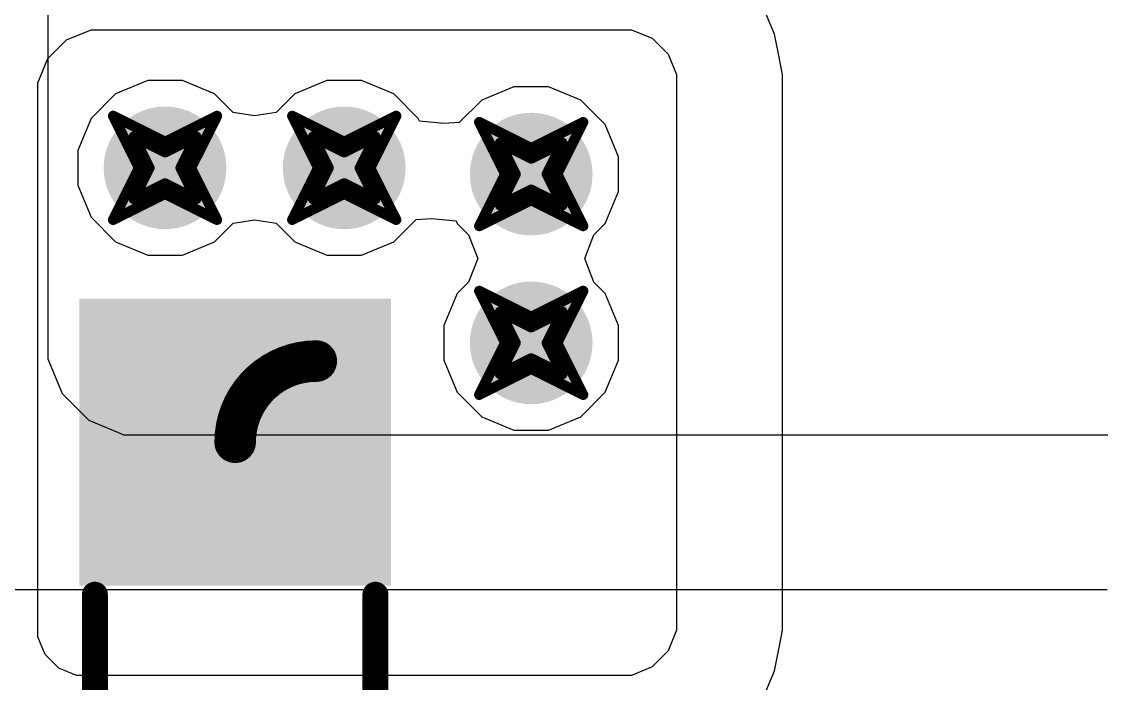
# Model space of a CAD drawing. Header units: inches. Extents: x -2 to 5376, y -4 to 5426.
# Drawn here: x 123.47 to 128.75, y 22.5 to 25.74 of the extents above; entities that cross this region are included whole.
import ezdxf

# ---------------------------------------------------------------- set-up
doc = ezdxf.new("R2010")
doc.units = ezdxf.units.IN
for name, color, linetype in [('Bottom Layer', 5, 'Continuous'), ('Drill Drawing', 1, 'Continuous'), ('Layer 1', 16, 'Continuous'), ('Layer 2', 76, 'Continuous'), ('Top Layer', 1, 'Continuous'), ('Top Overlay', 2, 'Continuous'), ('Top Paste', 8, 'Continuous'), ('Top Solder', 216, 'Continuous'), ('Via Holes', 16, 'Continuous')]:
    doc.layers.add(name, color=color, linetype=linetype)

# ---------------------------------------------------------------- blocks, each defined once
blk = doc.blocks.new('I___0805_257')
at = {"layer": 'Top Layer'}
for points in [[(-1.6, 0.66), (-0.4, 0.66), (-0.4, -0.66), (-1.6, -0.66)], [(0.4, 0.66), (1.6, 0.66), (1.6, -0.66), (0.4, -0.66)]]:
    blk.add_hatch(color=1, dxfattribs=at).paths.add_polyline_path(points)
at = {"layer": 'Top Paste'}
for points in [[(-1.6, 0.66), (-0.4, 0.66), (-0.4, -0.66), (-1.6, -0.66)], [(0.4, 0.66), (1.6, 0.66), (1.6, -0.66), (0.4, -0.66)]]:
    blk.add_hatch(color=8, dxfattribs=at).paths.add_polyline_path(points)
at = {"layer": 'Top Solder'}
for points in [[(-1.7016, 0.7616), (-0.2984, 0.7616), (-0.2984, -0.7616), (-1.7016, -0.7616)], [(0.2984, 0.7616), (1.7016, 0.7616), (1.7016, -0.7616), (0.2984, -0.7616)]]:
    blk.add_hatch(color=216, dxfattribs=at).paths.add_polyline_path(points)
at = {"layer": 'Top Overlay'}
for points in [[(0.254, 0.6858, 0.127, 0.127, 0), (-0.254, 0.6858, 0.127, 0.127, 0)], [(0.254, -0.6858, 0.127, 0.127, 0), (-0.254, -0.6858, 0.127, 0.127, 0)]]:
    blk.add_lwpolyline(points, format="xyseb", dxfattribs=at)
for points in [[(-0.2858, 0.6858, 0.0635, 0.0635, 1), (-0.2223, 0.6858, 0.0635, 0.0635, 1)], [(0.2222, 0.6858, 0.0635, 0.0635, 1), (0.2857, 0.6858, 0.0635, 0.0635, 1)], [(-0.2858, -0.6858, 0.0635, 0.0635, 1), (-0.2223, -0.6858, 0.0635, 0.0635, 1)], [(0.2222, -0.6858, 0.0635, 0.0635, 1), (0.2857, -0.6858, 0.0635, 0.0635, 1)]]:
    blk.add_lwpolyline(points, format="xyseb", close=True, dxfattribs=at)

msp = doc.modelspace()

# ---------------------------------------------------------------- hatches: boundary and pattern name
at = {"layer": 'Bottom Layer'}
h = msp.add_hatch(color=5, dxfattribs=at)
edge = h.paths.add_edge_path()
edge.add_arc((124.168, 25.0242), 0.3, 0, 360)
h = msp.add_hatch(color=5, dxfattribs=at)
edge = h.paths.add_edge_path()
edge.add_arc((125.0442, 25.0242), 0.3, 0, 360)
h = msp.add_hatch(color=5, dxfattribs=at)
edge = h.paths.add_edge_path()
edge.add_arc((125.9586, 24.9936), 0.3, 0, 360)
h = msp.add_hatch(color=5, dxfattribs=at)
edge = h.paths.add_edge_path()
edge.add_arc((125.9586, 24.1682), 0.3, 0, 360)
at = {"layer": 'Layer 1'}
h = msp.add_hatch(color=16, dxfattribs=at)
edge = h.paths.add_edge_path()
edge.add_arc((124.168, 25.0242), 0.3, 0, 360)
h = msp.add_hatch(color=16, dxfattribs=at)
edge = h.paths.add_edge_path()
edge.add_arc((125.0442, 25.0242), 0.3, 0, 360)
h = msp.add_hatch(color=16, dxfattribs=at)
edge = h.paths.add_edge_path()
edge.add_arc((125.9586, 24.9936), 0.3, 0, 360)
h = msp.add_hatch(color=16, dxfattribs=at)
edge = h.paths.add_edge_path()
edge.add_arc((125.9586, 24.1682), 0.3, 0, 360)
at = {"layer": 'Layer 2'}
h = msp.add_hatch(color=76, dxfattribs=at)
edge = h.paths.add_edge_path()
edge.add_arc((124.168, 25.0242), 0.3, 0, 360)
h = msp.add_hatch(color=76, dxfattribs=at)
edge = h.paths.add_edge_path()
edge.add_arc((125.0442, 25.0242), 0.3, 0, 360)
h = msp.add_hatch(color=76, dxfattribs=at)
edge = h.paths.add_edge_path()
edge.add_arc((125.9586, 24.9936), 0.3, 0, 360)
h = msp.add_hatch(color=76, dxfattribs=at)
edge = h.paths.add_edge_path()
edge.add_arc((125.9586, 24.1682), 0.3, 0, 360)
at = {"layer": 'Top Layer'}
h = msp.add_hatch(color=1, dxfattribs=at)
edge = h.paths.add_edge_path()
edge.add_arc((124.168, 25.0242), 0.3, 0, 360)
h = msp.add_hatch(color=1, dxfattribs=at)
edge = h.paths.add_edge_path()
edge.add_arc((125.0442, 25.0242), 0.3, 0, 360)
h = msp.add_hatch(color=1, dxfattribs=at)
edge = h.paths.add_edge_path()
edge.add_arc((125.9586, 24.9936), 0.3, 0, 360)
h = msp.add_hatch(color=1, dxfattribs=at)
edge = h.paths.add_edge_path()
edge.add_arc((125.9586, 24.1682), 0.3, 0, 360)
at = {"layer": 'Via Holes'}
h = msp.add_hatch(color=7, dxfattribs=at)
edge = h.paths.add_edge_path()
edge.add_arc((124.168, 25.0242), 0.15, 0, 360)
h = msp.add_hatch(color=7, dxfattribs=at)
edge = h.paths.add_edge_path()
edge.add_arc((125.0442, 25.0242), 0.15, 0, 360)
h = msp.add_hatch(color=7, dxfattribs=at)
edge = h.paths.add_edge_path()
edge.add_arc((125.9586, 24.9936), 0.15, 0, 360)
h = msp.add_hatch(color=7, dxfattribs=at)
edge = h.paths.add_edge_path()
edge.add_arc((125.9586, 24.1682), 0.15, 0, 360)

# ---------------------------------------------------------------- linework, layer by layer
at = {"layer": 'Bottom Layer'}
for p, q in [((124.0831, 25.4512), (123.9261, 25.3862)), ((124.2529, 25.4512), (124.0831, 25.4512)), ((124.4099, 25.3862), (124.2529, 25.4512)), ((124.9593, 25.4512), (124.8023, 25.3862)), ((125.1291, 25.4512), (124.9593, 25.4512)), ((125.2861, 25.3862), (125.1291, 25.4512)), ((125.8737, 25.4206), (125.7167, 25.3556)), ((126.0435, 25.4206), (125.8737, 25.4206)), ((126.2005, 25.3556), (126.0435, 25.4206)), ((123.9261, 25.3862), (123.806, 25.2661)), ((124.5015, 25.2945), (124.4099, 25.3862)), ((124.8023, 25.3862), (124.7107, 25.2945)), ((125.4062, 25.2661), (125.2861, 25.3862)), ((125.7167, 25.3556), (125.607, 25.2459)), ((126.3206, 25.2355), (126.2005, 25.3556)), ((124.6061, 25.2781), (124.5015, 25.2945)), ((124.7107, 25.2945), (124.6061, 25.2781)), ((123.806, 25.2661), (123.741, 25.1091)), ((125.4115, 25.2532), (125.4062, 25.2661)), ((125.5314, 25.2417), (125.4115, 25.2532)), ((125.607, 25.2459), (125.5314, 25.2417)), ((126.3856, 25.0785), (126.3206, 25.2355)), ((123.741, 25.1091), (123.741, 24.9393)), ((126.3856, 24.9087), (126.3856, 25.0785)), ((123.741, 24.9393), (123.806, 24.7823)), ((126.3206, 24.7517), (126.3856, 24.9087)), ((123.806, 24.7823), (123.9261, 24.6622)), ((124.5015, 24.7539), (124.6061, 24.7703)), ((124.6061, 24.7703), (124.7107, 24.7539)), ((125.2861, 24.6622), (125.3958, 24.7719)), ((125.3958, 24.7719), (125.4714, 24.7761)), ((125.4714, 24.7761), (125.5913, 24.7646)), ((124.4099, 24.6622), (124.5015, 24.7539)), ((124.7107, 24.7539), (124.8023, 24.6622)), ((125.5913, 24.7646), (125.5966, 24.7517)), ((125.5966, 24.7517), (125.6524, 24.696)), ((126.2648, 24.696), (126.3206, 24.7517)), ((123.9261, 24.6622), (124.0831, 24.5972)), ((124.2529, 24.5972), (124.4099, 24.6622)), ((124.8023, 24.6622), (124.9593, 24.5972)), ((125.1291, 24.5972), (125.2861, 24.6622)), ((125.6524, 24.696), (125.697, 24.5809)), ((126.2202, 24.5809), (126.2648, 24.696)), ((124.0831, 24.5972), (124.2529, 24.5972)), ((124.9593, 24.5972), (125.1291, 24.5972)), ((125.697, 24.5809), (125.6524, 24.4658)), ((126.2648, 24.4658), (126.2202, 24.5809)), ((125.6524, 24.4658), (125.5966, 24.4101)), ((126.3206, 24.4101), (126.2648, 24.4658)), ((125.5966, 24.4101), (125.5316, 24.2531)), ((126.3856, 24.2531), (126.3206, 24.4101)), ((125.5316, 24.2531), (125.5316, 24.0833)), ((126.3856, 24.0833), (126.3856, 24.2531)), ((125.5316, 24.0833), (125.5966, 23.9263)), ((126.3206, 23.9263), (126.3856, 24.0833)), ((125.5966, 23.9263), (125.7167, 23.8062)), ((126.2005, 23.8062), (126.3206, 23.9263)), ((125.7167, 23.8062), (125.8737, 23.7412)), ((126.0435, 23.7412), (126.2005, 23.8062)), ((125.8737, 23.7412), (126.0435, 23.7412))]:
    msp.add_line(p, q, dxfattribs=at)
at = {"layer": 'Drill Drawing'}
for points in [[(123.914, 25.2782, 0.0508, 0.0508, 0), (124.168, 25.1512, 0.0508, 0.0508, 0)], [(123.914, 25.2782, 0.0508, 0.0508, 0), (124.041, 25.0242, 0.0508, 0.0508, 0)], [(124.168, 25.1512, 0.0508, 0.0508, 0), (124.422, 25.2782, 0.0508, 0.0508, 0)], [(124.295, 25.0242, 0.0508, 0.0508, 0), (124.422, 25.2782, 0.0508, 0.0508, 0)], [(124.7902, 25.2782, 0.0508, 0.0508, 0), (125.0442, 25.1512, 0.0508, 0.0508, 0)], [(124.7902, 25.2782, 0.0508, 0.0508, 0), (124.9172, 25.0242, 0.0508, 0.0508, 0)], [(125.0442, 25.1512, 0.0508, 0.0508, 0), (125.2982, 25.2782, 0.0508, 0.0508, 0)], [(125.1712, 25.0242, 0.0508, 0.0508, 0), (125.2982, 25.2782, 0.0508, 0.0508, 0)], [(125.7046, 25.2476, 0.0508, 0.0508, 0), (125.9586, 25.1206, 0.0508, 0.0508, 0)], [(125.7046, 25.2476, 0.0508, 0.0508, 0), (125.8316, 24.9936, 0.0508, 0.0508, 0)], [(125.9586, 25.1206, 0.0508, 0.0508, 0), (126.2126, 25.2476, 0.0508, 0.0508, 0)], [(126.0856, 24.9936, 0.0508, 0.0508, 0), (126.2126, 25.2476, 0.0508, 0.0508, 0)], [(124.0156, 25.1766, 0.0508, 0.0508, 0), (124.168, 25.1004, 0.0508, 0.0508, 0)], [(124.0156, 25.1766, 0.0508, 0.0508, 0), (124.0918, 25.0242, 0.0508, 0.0508, 0)], [(124.168, 25.1004, 0.0508, 0.0508, 0), (124.3204, 25.1766, 0.0508, 0.0508, 0)], [(124.2442, 25.0242, 0.0508, 0.0508, 0), (124.3204, 25.1766, 0.0508, 0.0508, 0)], [(124.8918, 25.1766, 0.0508, 0.0508, 0), (125.0442, 25.1004, 0.0508, 0.0508, 0)], [(124.8918, 25.1766, 0.0508, 0.0508, 0), (124.968, 25.0242, 0.0508, 0.0508, 0)], [(125.0442, 25.1004, 0.0508, 0.0508, 0), (125.1966, 25.1766, 0.0508, 0.0508, 0)], [(125.1204, 25.0242, 0.0508, 0.0508, 0), (125.1966, 25.1766, 0.0508, 0.0508, 0)], [(125.8062, 25.146, 0.0508, 0.0508, 0), (125.9586, 25.0698, 0.0508, 0.0508, 0)], [(125.8062, 25.146, 0.0508, 0.0508, 0), (125.8824, 24.9936, 0.0508, 0.0508, 0)], [(125.9586, 25.0698, 0.0508, 0.0508, 0), (126.111, 25.146, 0.0508, 0.0508, 0)], [(126.0348, 24.9936, 0.0508, 0.0508, 0), (126.111, 25.146, 0.0508, 0.0508, 0)], [(123.914, 24.7702, 0.0508, 0.0508, 0), (124.041, 25.0242, 0.0508, 0.0508, 0)], [(124.0156, 24.8718, 0.0508, 0.0508, 0), (124.0918, 25.0242, 0.0508, 0.0508, 0)], [(124.2442, 25.0242, 0.0508, 0.0508, 0), (124.3204, 24.8718, 0.0508, 0.0508, 0)], [(124.295, 25.0242, 0.0508, 0.0508, 0), (124.422, 24.7702, 0.0508, 0.0508, 0)], [(124.7902, 24.7702, 0.0508, 0.0508, 0), (124.9172, 25.0242, 0.0508, 0.0508, 0)], [(124.8918, 24.8718, 0.0508, 0.0508, 0), (124.968, 25.0242, 0.0508, 0.0508, 0)], [(125.1204, 25.0242, 0.0508, 0.0508, 0), (125.1966, 24.8718, 0.0508, 0.0508, 0)], [(125.1712, 25.0242, 0.0508, 0.0508, 0), (125.2982, 24.7702, 0.0508, 0.0508, 0)], [(125.7046, 24.7396, 0.0508, 0.0508, 0), (125.8316, 24.9936, 0.0508, 0.0508, 0)], [(125.8062, 24.8412, 0.0508, 0.0508, 0), (125.8824, 24.9936, 0.0508, 0.0508, 0)], [(126.0348, 24.9936, 0.0508, 0.0508, 0), (126.111, 24.8412, 0.0508, 0.0508, 0)], [(126.0856, 24.9936, 0.0508, 0.0508, 0), (126.2126, 24.7396, 0.0508, 0.0508, 0)], [(124.0156, 24.8718, 0.0508, 0.0508, 0), (124.168, 24.948, 0.0508, 0.0508, 0)], [(124.168, 24.948, 0.0508, 0.0508, 0), (124.3204, 24.8718, 0.0508, 0.0508, 0)], [(124.8918, 24.8718, 0.0508, 0.0508, 0), (125.0442, 24.948, 0.0508, 0.0508, 0)], [(125.0442, 24.948, 0.0508, 0.0508, 0), (125.1966, 24.8718, 0.0508, 0.0508, 0)], [(125.8062, 24.8412, 0.0508, 0.0508, 0), (125.9586, 24.9174, 0.0508, 0.0508, 0)], [(125.9586, 24.9174, 0.0508, 0.0508, 0), (126.111, 24.8412, 0.0508, 0.0508, 0)], [(123.914, 24.7702, 0.0508, 0.0508, 0), (124.168, 24.8972, 0.0508, 0.0508, 0)], [(124.168, 24.8972, 0.0508, 0.0508, 0), (124.422, 24.7702, 0.0508, 0.0508, 0)], [(124.7902, 24.7702, 0.0508, 0.0508, 0), (125.0442, 24.8972, 0.0508, 0.0508, 0)], [(125.0442, 24.8972, 0.0508, 0.0508, 0), (125.2982, 24.7702, 0.0508, 0.0508, 0)], [(125.7046, 24.7396, 0.0508, 0.0508, 0), (125.9586, 24.8666, 0.0508, 0.0508, 0)], [(125.9586, 24.8666, 0.0508, 0.0508, 0), (126.2126, 24.7396, 0.0508, 0.0508, 0)], [(125.7046, 24.4222, 0.0508, 0.0508, 0), (125.9586, 24.2952, 0.0508, 0.0508, 0)], [(125.7046, 24.4222, 0.0508, 0.0508, 0), (125.8316, 24.1682, 0.0508, 0.0508, 0)], [(125.9586, 24.2952, 0.0508, 0.0508, 0), (126.2126, 24.4222, 0.0508, 0.0508, 0)], [(126.0856, 24.1682, 0.0508, 0.0508, 0), (126.2126, 24.4222, 0.0508, 0.0508, 0)], [(125.8062, 24.3206, 0.0508, 0.0508, 0), (125.9586, 24.2444, 0.0508, 0.0508, 0)], [(125.8062, 24.3206, 0.0508, 0.0508, 0), (125.8824, 24.1682, 0.0508, 0.0508, 0)], [(125.9586, 24.2444, 0.0508, 0.0508, 0), (126.111, 24.3206, 0.0508, 0.0508, 0)], [(126.0348, 24.1682, 0.0508, 0.0508, 0), (126.111, 24.3206, 0.0508, 0.0508, 0)], [(125.7046, 23.9142, 0.0508, 0.0508, 0), (125.8316, 24.1682, 0.0508, 0.0508, 0)], [(125.8062, 24.0158, 0.0508, 0.0508, 0), (125.8824, 24.1682, 0.0508, 0.0508, 0)], [(126.0348, 24.1682, 0.0508, 0.0508, 0), (126.111, 24.0158, 0.0508, 0.0508, 0)], [(126.0856, 24.1682, 0.0508, 0.0508, 0), (126.2126, 23.9142, 0.0508, 0.0508, 0)], [(125.8062, 24.0158, 0.0508, 0.0508, 0), (125.9586, 24.092, 0.0508, 0.0508, 0)], [(125.9586, 24.092, 0.0508, 0.0508, 0), (126.111, 24.0158, 0.0508, 0.0508, 0)], [(125.7046, 23.9142, 0.0508, 0.0508, 0), (125.9586, 24.0412, 0.0508, 0.0508, 0)], [(125.9586, 24.0412, 0.0508, 0.0508, 0), (126.2126, 23.9142, 0.0508, 0.0508, 0)]]:
    msp.add_lwpolyline(points, format="xyseb", dxfattribs=at)
for points in [[(123.9013, 25.2782, 0.0254, 0.0254, 1), (123.9267, 25.2782, 0.0254, 0.0254, 1)], [(123.9013, 25.2782, 0.0254, 0.0254, 1), (123.9267, 25.2782, 0.0254, 0.0254, 1)], [(124.4093, 25.2782, 0.0254, 0.0254, 1), (124.4347, 25.2782, 0.0254, 0.0254, 1)], [(124.4093, 25.2782, 0.0254, 0.0254, 1), (124.4347, 25.2782, 0.0254, 0.0254, 1)], [(124.7775, 25.2782, 0.0254, 0.0254, 1), (124.8029, 25.2782, 0.0254, 0.0254, 1)], [(124.7775, 25.2782, 0.0254, 0.0254, 1), (124.8029, 25.2782, 0.0254, 0.0254, 1)], [(125.2855, 25.2782, 0.0254, 0.0254, 1), (125.3109, 25.2782, 0.0254, 0.0254, 1)], [(125.2855, 25.2782, 0.0254, 0.0254, 1), (125.3109, 25.2782, 0.0254, 0.0254, 1)], [(125.6919, 25.2476, 0.0254, 0.0254, 1), (125.7173, 25.2476, 0.0254, 0.0254, 1)], [(125.6919, 25.2476, 0.0254, 0.0254, 1), (125.7173, 25.2476, 0.0254, 0.0254, 1)], [(126.1999, 25.2476, 0.0254, 0.0254, 1), (126.2253, 25.2476, 0.0254, 0.0254, 1)], [(126.1999, 25.2476, 0.0254, 0.0254, 1), (126.2253, 25.2476, 0.0254, 0.0254, 1)], [(124.0029, 25.1766, 0.0254, 0.0254, 1), (124.0283, 25.1766, 0.0254, 0.0254, 1)], [(124.0029, 25.1766, 0.0254, 0.0254, 1), (124.0283, 25.1766, 0.0254, 0.0254, 1)], [(124.3077, 25.1766, 0.0254, 0.0254, 1), (124.3331, 25.1766, 0.0254, 0.0254, 1)], [(124.3077, 25.1766, 0.0254, 0.0254, 1), (124.3331, 25.1766, 0.0254, 0.0254, 1)], [(124.8791, 25.1766, 0.0254, 0.0254, 1), (124.9045, 25.1766, 0.0254, 0.0254, 1)], [(124.8791, 25.1766, 0.0254, 0.0254, 1), (124.9045, 25.1766, 0.0254, 0.0254, 1)], [(125.1839, 25.1766, 0.0254, 0.0254, 1), (125.2093, 25.1766, 0.0254, 0.0254, 1)], [(125.1839, 25.1766, 0.0254, 0.0254, 1), (125.2093, 25.1766, 0.0254, 0.0254, 1)], [(124.1553, 25.1512, 0.0254, 0.0254, 1), (124.1807, 25.1512, 0.0254, 0.0254, 1)], [(124.1553, 25.1512, 0.0254, 0.0254, 1), (124.1807, 25.1512, 0.0254, 0.0254, 1)], [(125.0315, 25.1512, 0.0254, 0.0254, 1), (125.0569, 25.1512, 0.0254, 0.0254, 1)], [(125.0315, 25.1512, 0.0254, 0.0254, 1), (125.0569, 25.1512, 0.0254, 0.0254, 1)], [(125.7935, 25.146, 0.0254, 0.0254, 1), (125.8189, 25.146, 0.0254, 0.0254, 1)], [(125.7935, 25.146, 0.0254, 0.0254, 1), (125.8189, 25.146, 0.0254, 0.0254, 1)], [(125.9459, 25.1206, 0.0254, 0.0254, 1), (125.9713, 25.1206, 0.0254, 0.0254, 1)], [(125.9459, 25.1206, 0.0254, 0.0254, 1), (125.9713, 25.1206, 0.0254, 0.0254, 1)], [(126.0983, 25.146, 0.0254, 0.0254, 1), (126.1237, 25.146, 0.0254, 0.0254, 1)], [(126.0983, 25.146, 0.0254, 0.0254, 1), (126.1237, 25.146, 0.0254, 0.0254, 1)], [(124.1553, 25.1004, 0.0254, 0.0254, 1), (124.1807, 25.1004, 0.0254, 0.0254, 1)], [(124.1553, 25.1004, 0.0254, 0.0254, 1), (124.1807, 25.1004, 0.0254, 0.0254, 1)], [(125.0315, 25.1004, 0.0254, 0.0254, 1), (125.0569, 25.1004, 0.0254, 0.0254, 1)], [(125.0315, 25.1004, 0.0254, 0.0254, 1), (125.0569, 25.1004, 0.0254, 0.0254, 1)], [(125.9459, 25.0698, 0.0254, 0.0254, 1), (125.9713, 25.0698, 0.0254, 0.0254, 1)], [(125.9459, 25.0698, 0.0254, 0.0254, 1), (125.9713, 25.0698, 0.0254, 0.0254, 1)], [(124.0283, 25.0242, 0.0254, 0.0254, 1), (124.0537, 25.0242, 0.0254, 0.0254, 1)], [(124.0283, 25.0242, 0.0254, 0.0254, 1), (124.0537, 25.0242, 0.0254, 0.0254, 1)], [(124.0791, 25.0242, 0.0254, 0.0254, 1), (124.1045, 25.0242, 0.0254, 0.0254, 1)], [(124.0791, 25.0242, 0.0254, 0.0254, 1), (124.1045, 25.0242, 0.0254, 0.0254, 1)], [(124.2315, 25.0242, 0.0254, 0.0254, 1), (124.2569, 25.0242, 0.0254, 0.0254, 1)], [(124.2315, 25.0242, 0.0254, 0.0254, 1), (124.2569, 25.0242, 0.0254, 0.0254, 1)], [(124.2823, 25.0242, 0.0254, 0.0254, 1), (124.3077, 25.0242, 0.0254, 0.0254, 1)], [(124.2823, 25.0242, 0.0254, 0.0254, 1), (124.3077, 25.0242, 0.0254, 0.0254, 1)], [(124.9045, 25.0242, 0.0254, 0.0254, 1), (124.9299, 25.0242, 0.0254, 0.0254, 1)], [(124.9045, 25.0242, 0.0254, 0.0254, 1), (124.9299, 25.0242, 0.0254, 0.0254, 1)], [(124.9553, 25.0242, 0.0254, 0.0254, 1), (124.9807, 25.0242, 0.0254, 0.0254, 1)], [(124.9553, 25.0242, 0.0254, 0.0254, 1), (124.9807, 25.0242, 0.0254, 0.0254, 1)], [(125.1077, 25.0242, 0.0254, 0.0254, 1), (125.1331, 25.0242, 0.0254, 0.0254, 1)], [(125.1077, 25.0242, 0.0254, 0.0254, 1), (125.1331, 25.0242, 0.0254, 0.0254, 1)], [(125.1585, 25.0242, 0.0254, 0.0254, 1), (125.1839, 25.0242, 0.0254, 0.0254, 1)], [(125.1585, 25.0242, 0.0254, 0.0254, 1), (125.1839, 25.0242, 0.0254, 0.0254, 1)], [(125.8189, 24.9936, 0.0254, 0.0254, 1), (125.8443, 24.9936, 0.0254, 0.0254, 1)], [(125.8189, 24.9936, 0.0254, 0.0254, 1), (125.8443, 24.9936, 0.0254, 0.0254, 1)], [(125.8697, 24.9936, 0.0254, 0.0254, 1), (125.8951, 24.9936, 0.0254, 0.0254, 1)], [(125.8697, 24.9936, 0.0254, 0.0254, 1), (125.8951, 24.9936, 0.0254, 0.0254, 1)], [(126.0221, 24.9936, 0.0254, 0.0254, 1), (126.0475, 24.9936, 0.0254, 0.0254, 1)], [(126.0221, 24.9936, 0.0254, 0.0254, 1), (126.0475, 24.9936, 0.0254, 0.0254, 1)], [(126.0729, 24.9936, 0.0254, 0.0254, 1), (126.0983, 24.9936, 0.0254, 0.0254, 1)], [(126.0729, 24.9936, 0.0254, 0.0254, 1), (126.0983, 24.9936, 0.0254, 0.0254, 1)], [(124.1553, 24.948, 0.0254, 0.0254, 1), (124.1807, 24.948, 0.0254, 0.0254, 1)], [(124.1553, 24.948, 0.0254, 0.0254, 1), (124.1807, 24.948, 0.0254, 0.0254, 1)], [(125.0315, 24.948, 0.0254, 0.0254, 1), (125.0569, 24.948, 0.0254, 0.0254, 1)], [(125.0315, 24.948, 0.0254, 0.0254, 1), (125.0569, 24.948, 0.0254, 0.0254, 1)], [(125.9459, 24.9174, 0.0254, 0.0254, 1), (125.9713, 24.9174, 0.0254, 0.0254, 1)], [(125.9459, 24.9174, 0.0254, 0.0254, 1), (125.9713, 24.9174, 0.0254, 0.0254, 1)], [(124.0029, 24.8718, 0.0254, 0.0254, 1), (124.0283, 24.8718, 0.0254, 0.0254, 1)], [(124.0029, 24.8718, 0.0254, 0.0254, 1), (124.0283, 24.8718, 0.0254, 0.0254, 1)], [(124.1553, 24.8972, 0.0254, 0.0254, 1), (124.1807, 24.8972, 0.0254, 0.0254, 1)], [(124.1553, 24.8972, 0.0254, 0.0254, 1), (124.1807, 24.8972, 0.0254, 0.0254, 1)], [(124.3077, 24.8718, 0.0254, 0.0254, 1), (124.3331, 24.8718, 0.0254, 0.0254, 1)], [(124.3077, 24.8718, 0.0254, 0.0254, 1), (124.3331, 24.8718, 0.0254, 0.0254, 1)], [(124.8791, 24.8718, 0.0254, 0.0254, 1), (124.9045, 24.8718, 0.0254, 0.0254, 1)], [(124.8791, 24.8718, 0.0254, 0.0254, 1), (124.9045, 24.8718, 0.0254, 0.0254, 1)], [(125.0315, 24.8972, 0.0254, 0.0254, 1), (125.0569, 24.8972, 0.0254, 0.0254, 1)], [(125.0315, 24.8972, 0.0254, 0.0254, 1), (125.0569, 24.8972, 0.0254, 0.0254, 1)], [(125.1839, 24.8718, 0.0254, 0.0254, 1), (125.2093, 24.8718, 0.0254, 0.0254, 1)], [(125.1839, 24.8718, 0.0254, 0.0254, 1), (125.2093, 24.8718, 0.0254, 0.0254, 1)], [(125.9459, 24.8666, 0.0254, 0.0254, 1), (125.9713, 24.8666, 0.0254, 0.0254, 1)], [(125.9459, 24.8666, 0.0254, 0.0254, 1), (125.9713, 24.8666, 0.0254, 0.0254, 1)], [(125.7935, 24.8412, 0.0254, 0.0254, 1), (125.8189, 24.8412, 0.0254, 0.0254, 1)], [(125.7935, 24.8412, 0.0254, 0.0254, 1), (125.8189, 24.8412, 0.0254, 0.0254, 1)], [(126.0983, 24.8412, 0.0254, 0.0254, 1), (126.1237, 24.8412, 0.0254, 0.0254, 1)], [(126.0983, 24.8412, 0.0254, 0.0254, 1), (126.1237, 24.8412, 0.0254, 0.0254, 1)], [(123.9013, 24.7702, 0.0254, 0.0254, 1), (123.9267, 24.7702, 0.0254, 0.0254, 1)], [(123.9013, 24.7702, 0.0254, 0.0254, 1), (123.9267, 24.7702, 0.0254, 0.0254, 1)], [(124.4093, 24.7702, 0.0254, 0.0254, 1), (124.4347, 24.7702, 0.0254, 0.0254, 1)], [(124.4093, 24.7702, 0.0254, 0.0254, 1), (124.4347, 24.7702, 0.0254, 0.0254, 1)], [(124.7775, 24.7702, 0.0254, 0.0254, 1), (124.8029, 24.7702, 0.0254, 0.0254, 1)], [(124.7775, 24.7702, 0.0254, 0.0254, 1), (124.8029, 24.7702, 0.0254, 0.0254, 1)], [(125.2855, 24.7702, 0.0254, 0.0254, 1), (125.3109, 24.7702, 0.0254, 0.0254, 1)], [(125.2855, 24.7702, 0.0254, 0.0254, 1), (125.3109, 24.7702, 0.0254, 0.0254, 1)], [(125.6919, 24.7396, 0.0254, 0.0254, 1), (125.7173, 24.7396, 0.0254, 0.0254, 1)], [(125.6919, 24.7396, 0.0254, 0.0254, 1), (125.7173, 24.7396, 0.0254, 0.0254, 1)], [(126.1999, 24.7396, 0.0254, 0.0254, 1), (126.2253, 24.7396, 0.0254, 0.0254, 1)], [(126.1999, 24.7396, 0.0254, 0.0254, 1), (126.2253, 24.7396, 0.0254, 0.0254, 1)], [(125.6919, 24.4222, 0.0254, 0.0254, 1), (125.7173, 24.4222, 0.0254, 0.0254, 1)], [(125.6919, 24.4222, 0.0254, 0.0254, 1), (125.7173, 24.4222, 0.0254, 0.0254, 1)], [(126.1999, 24.4222, 0.0254, 0.0254, 1), (126.2253, 24.4222, 0.0254, 0.0254, 1)], [(126.1999, 24.4222, 0.0254, 0.0254, 1), (126.2253, 24.4222, 0.0254, 0.0254, 1)], [(125.7935, 24.3206, 0.0254, 0.0254, 1), (125.8189, 24.3206, 0.0254, 0.0254, 1)], [(125.7935, 24.3206, 0.0254, 0.0254, 1), (125.8189, 24.3206, 0.0254, 0.0254, 1)], [(126.0983, 24.3206, 0.0254, 0.0254, 1), (126.1237, 24.3206, 0.0254, 0.0254, 1)], [(126.0983, 24.3206, 0.0254, 0.0254, 1), (126.1237, 24.3206, 0.0254, 0.0254, 1)], [(125.9459, 24.2952, 0.0254, 0.0254, 1), (125.9713, 24.2952, 0.0254, 0.0254, 1)], [(125.9459, 24.2952, 0.0254, 0.0254, 1), (125.9713, 24.2952, 0.0254, 0.0254, 1)], [(125.9459, 24.2444, 0.0254, 0.0254, 1), (125.9713, 24.2444, 0.0254, 0.0254, 1)], [(125.9459, 24.2444, 0.0254, 0.0254, 1), (125.9713, 24.2444, 0.0254, 0.0254, 1)], [(125.8189, 24.1682, 0.0254, 0.0254, 1), (125.8443, 24.1682, 0.0254, 0.0254, 1)], [(125.8189, 24.1682, 0.0254, 0.0254, 1), (125.8443, 24.1682, 0.0254, 0.0254, 1)], [(125.8697, 24.1682, 0.0254, 0.0254, 1), (125.8951, 24.1682, 0.0254, 0.0254, 1)], [(125.8697, 24.1682, 0.0254, 0.0254, 1), (125.8951, 24.1682, 0.0254, 0.0254, 1)], [(126.0221, 24.1682, 0.0254, 0.0254, 1), (126.0475, 24.1682, 0.0254, 0.0254, 1)], [(126.0221, 24.1682, 0.0254, 0.0254, 1), (126.0475, 24.1682, 0.0254, 0.0254, 1)], [(126.0729, 24.1682, 0.0254, 0.0254, 1), (126.0983, 24.1682, 0.0254, 0.0254, 1)], [(126.0729, 24.1682, 0.0254, 0.0254, 1), (126.0983, 24.1682, 0.0254, 0.0254, 1)], [(125.9459, 24.092, 0.0254, 0.0254, 1), (125.9713, 24.092, 0.0254, 0.0254, 1)], [(125.9459, 24.092, 0.0254, 0.0254, 1), (125.9713, 24.092, 0.0254, 0.0254, 1)], [(125.7935, 24.0158, 0.0254, 0.0254, 1), (125.8189, 24.0158, 0.0254, 0.0254, 1)], [(125.7935, 24.0158, 0.0254, 0.0254, 1), (125.8189, 24.0158, 0.0254, 0.0254, 1)], [(125.9459, 24.0412, 0.0254, 0.0254, 1), (125.9713, 24.0412, 0.0254, 0.0254, 1)], [(125.9459, 24.0412, 0.0254, 0.0254, 1), (125.9713, 24.0412, 0.0254, 0.0254, 1)], [(126.0983, 24.0158, 0.0254, 0.0254, 1), (126.1237, 24.0158, 0.0254, 0.0254, 1)], [(126.0983, 24.0158, 0.0254, 0.0254, 1), (126.1237, 24.0158, 0.0254, 0.0254, 1)], [(125.6919, 23.9142, 0.0254, 0.0254, 1), (125.7173, 23.9142, 0.0254, 0.0254, 1)], [(125.6919, 23.9142, 0.0254, 0.0254, 1), (125.7173, 23.9142, 0.0254, 0.0254, 1)], [(126.1999, 23.9142, 0.0254, 0.0254, 1), (126.2253, 23.9142, 0.0254, 0.0254, 1)], [(126.1999, 23.9142, 0.0254, 0.0254, 1), (126.2253, 23.9142, 0.0254, 0.0254, 1)]]:
    msp.add_lwpolyline(points, format="xyseb", close=True, dxfattribs=at)
at = {"layer": 'Layer 1'}
for p, q in [((124.0831, 25.4512), (123.9261, 25.3862)), ((124.2529, 25.4512), (124.0831, 25.4512)), ((124.4099, 25.3862), (124.2529, 25.4512)), ((124.9593, 25.4512), (124.8023, 25.3862)), ((125.1291, 25.4512), (124.9593, 25.4512)), ((125.2861, 25.3862), (125.1291, 25.4512)), ((125.8737, 25.4206), (125.7167, 25.3556)), ((126.0435, 25.4206), (125.8737, 25.4206)), ((126.2005, 25.3556), (126.0435, 25.4206)), ((123.9261, 25.3862), (123.806, 25.2661)), ((124.5015, 25.2945), (124.4099, 25.3862)), ((124.8023, 25.3862), (124.7107, 25.2945)), ((125.4062, 25.2661), (125.2861, 25.3862)), ((125.7167, 25.3556), (125.607, 25.2459)), ((126.3206, 25.2355), (126.2005, 25.3556)), ((124.6061, 25.2781), (124.5015, 25.2945)), ((124.7107, 25.2945), (124.6061, 25.2781)), ((123.806, 25.2661), (123.741, 25.1091)), ((125.4115, 25.2532), (125.4062, 25.2661)), ((125.5314, 25.2417), (125.4115, 25.2532)), ((125.607, 25.2459), (125.5314, 25.2417)), ((126.3856, 25.0785), (126.3206, 25.2355)), ((123.741, 25.1091), (123.741, 24.9393)), ((126.3856, 24.9087), (126.3856, 25.0785)), ((123.741, 24.9393), (123.806, 24.7823)), ((126.3206, 24.7517), (126.3856, 24.9087)), ((123.806, 24.7823), (123.9261, 24.6622)), ((124.5015, 24.7539), (124.6061, 24.7703)), ((124.6061, 24.7703), (124.7107, 24.7539)), ((125.2861, 24.6622), (125.3958, 24.7719)), ((125.3958, 24.7719), (125.4714, 24.7761)), ((125.4714, 24.7761), (125.5913, 24.7646)), ((124.4099, 24.6622), (124.5015, 24.7539)), ((124.7107, 24.7539), (124.8023, 24.6622)), ((125.5913, 24.7646), (125.5966, 24.7517)), ((125.5966, 24.7517), (125.6524, 24.696)), ((126.2648, 24.696), (126.3206, 24.7517)), ((123.9261, 24.6622), (124.0831, 24.5972)), ((124.2529, 24.5972), (124.4099, 24.6622)), ((124.8023, 24.6622), (124.9593, 24.5972)), ((125.1291, 24.5972), (125.2861, 24.6622)), ((125.6524, 24.696), (125.697, 24.5809)), ((126.2202, 24.5809), (126.2648, 24.696)), ((124.0831, 24.5972), (124.2529, 24.5972)), ((124.9593, 24.5972), (125.1291, 24.5972)), ((125.697, 24.5809), (125.6524, 24.4658)), ((126.2648, 24.4658), (126.2202, 24.5809)), ((125.6524, 24.4658), (125.5966, 24.4101)), ((126.3206, 24.4101), (126.2648, 24.4658)), ((125.5966, 24.4101), (125.5316, 24.2531)), ((126.3856, 24.2531), (126.3206, 24.4101)), ((125.5316, 24.2531), (125.5316, 24.0833)), ((126.3856, 24.0833), (126.3856, 24.2531)), ((125.5316, 24.0833), (125.5966, 23.9263)), ((126.3206, 23.9263), (126.3856, 24.0833)), ((125.5966, 23.9263), (125.7167, 23.8062)), ((126.2005, 23.8062), (126.3206, 23.9263)), ((125.7167, 23.8062), (125.8737, 23.7412)), ((126.0435, 23.7412), (126.2005, 23.8062)), ((125.8737, 23.7412), (126.0435, 23.7412))]:
    msp.add_line(p, q, dxfattribs=at)
at = {"layer": 'Layer 2'}
for p, q in [((123.5964, 24.1808), (123.5964, 31.0896)), ((123.5964, 24.0886), (123.5964, 24.1808)), ((123.6669, 23.9183), (123.5964, 24.0886)), ((123.7973, 23.7879), (123.6669, 23.9183)), ((123.9676, 23.7174), (123.7973, 23.7879)), ((131.0944, 23.7174), (123.9676, 23.7174)), ((121.793, 22.9616), (128.6741, 22.9616)), ((128.6741, 22.9616), (128.7744, 22.9616))]:
    msp.add_line(p, q, dxfattribs=at)
at = {"layer": 'Top Layer'}
for p, q in [((127.1483, 25.6782), (127.1065, 25.7792)), ((123.6867, 25.6505), (123.8063, 25.7)), ((123.8063, 25.7), (123.871, 25.7)), ((123.871, 25.7), (123.871, 25.7)), ((123.871, 25.7), (126.3952, 25.7)), ((126.3952, 25.7), (126.4498, 25.7)), ((126.4498, 25.7), (126.5508, 25.6582)), ((127.1692, 25.5731), (127.1483, 25.6782)), ((127.1483, 25.6782), (127.1483, 25.6782)), ((127.1483, 25.6782), (127.1483, 25.6782)), ((123.5951, 25.5589), (123.6867, 25.6505)), ((126.5508, 25.6582), (126.628, 25.5809)), ((123.5456, 25.4393), (123.5951, 25.5589)), ((126.628, 25.5809), (126.6698, 25.48)), ((127.1878, 25.48), (127.1692, 25.5731)), ((126.6698, 25.48), (126.6698, 25.4254)), ((127.1877, 25.4254), (127.1878, 25.48)), ((127.1878, 25.48), (127.1877, 25.48)), ((127.1877, 25.48), (127.1878, 25.48)), ((123.5456, 25.3746), (123.5456, 25.4393)), ((126.6698, 25.4254), (126.6698, 22.8179)), ((126.6698, 25.4254), (126.6698, 25.4254)), ((126.6698, 25.4254), (126.6698, 25.4254)), ((127.1877, 22.818), (127.1878, 25.4254)), ((127.1878, 25.4254), (127.1877, 25.4254)), ((123.5456, 24.381), (123.5456, 25.3746)), ((123.5456, 22.7781), (123.5456, 24.381)), ((126.6698, 22.8179), (126.6698, 22.763)), ((127.1877, 22.763), (127.1877, 22.818)), ((123.5456, 22.7311), (123.5456, 22.7781)), ((123.5456, 22.7781), (123.5456, 22.7781)), ((126.6698, 22.763), (126.6278, 22.6615)), ((127.174, 22.694), (127.1877, 22.763)), ((127.1877, 22.763), (127.1877, 22.763)), ((127.1877, 22.763), (127.1877, 22.763)), ((123.5816, 22.6442), (123.5456, 22.7311)), ((126.6278, 22.6615), (126.5501, 22.5838)), ((127.1483, 22.5648), (127.174, 22.694)), ((123.6481, 22.5777), (123.5816, 22.6442)), ((123.735, 22.5417), (123.6481, 22.5777)), ((126.5501, 22.5838), (126.4485, 22.5417)), ((127.1063, 22.4633), (127.1483, 22.5648)), ((127.1483, 22.5648), (127.1483, 22.5648)), ((123.782, 22.5417), (123.735, 22.5417)), ((126.3936, 22.5417), (123.782, 22.5417)), ((126.4485, 22.5417), (126.3936, 22.5417)), ((126.3936, 22.5417), (126.3936, 22.5417))]:
    msp.add_line(p, q, dxfattribs=at)
msp.add_lwpolyline([(124.5108, 23.6822, 0.2032, 0.2032, -0.414214), (124.9076, 24.079, 0.2032, 0.2032, 0)], format="xyseb", dxfattribs=at)
for points in [[(124.8568, 24.079, 0.1016, 0.1016, 1), (124.9584, 24.079, 0.1016, 0.1016, 1)], [(124.46, 23.6822, 0.1016, 0.1016, 1), (124.5616, 23.6822, 0.1016, 0.1016, 1)]]:
    msp.add_lwpolyline(points, format="xyseb", close=True, dxfattribs=at)

# ---------------------------------------------------------------- block references
at = {"rotation": 270}
msp.add_blockref('I___0805_257', (124.5108, 22.6822), dxfattribs=at)

doc.saveas('drawing.dxf')
